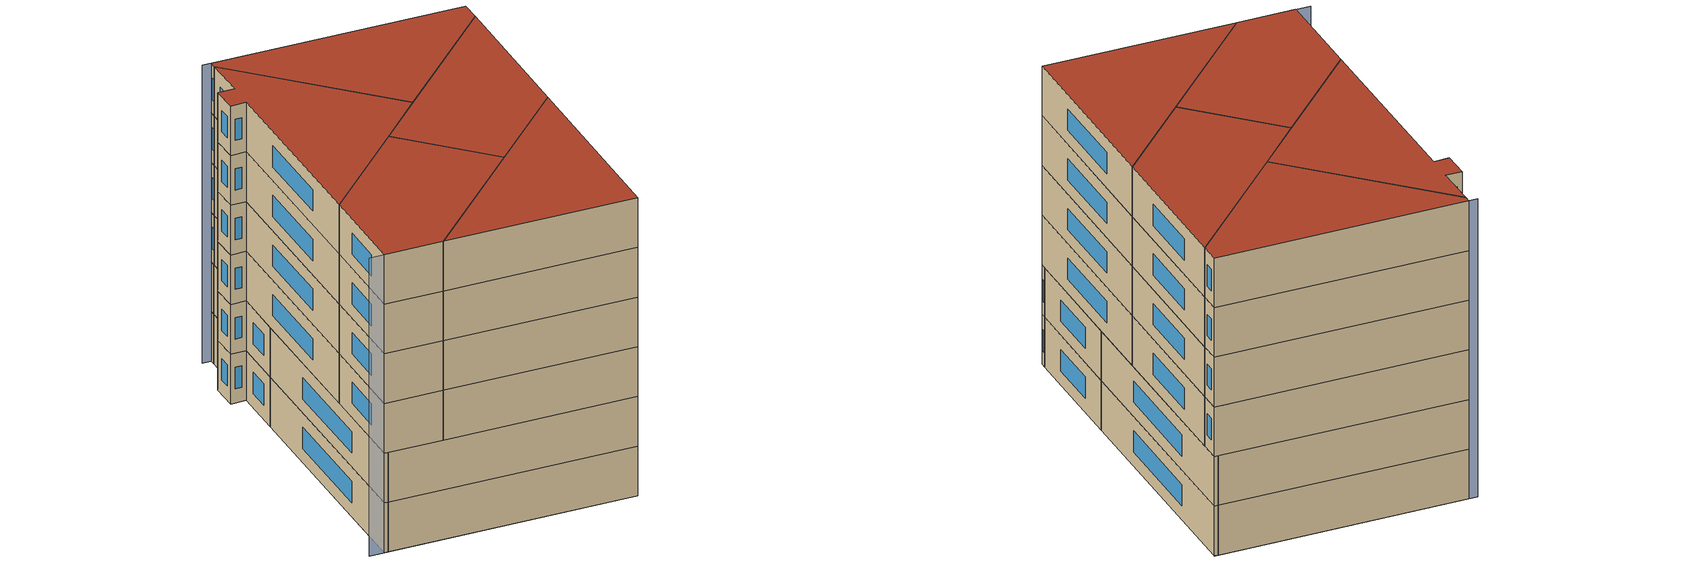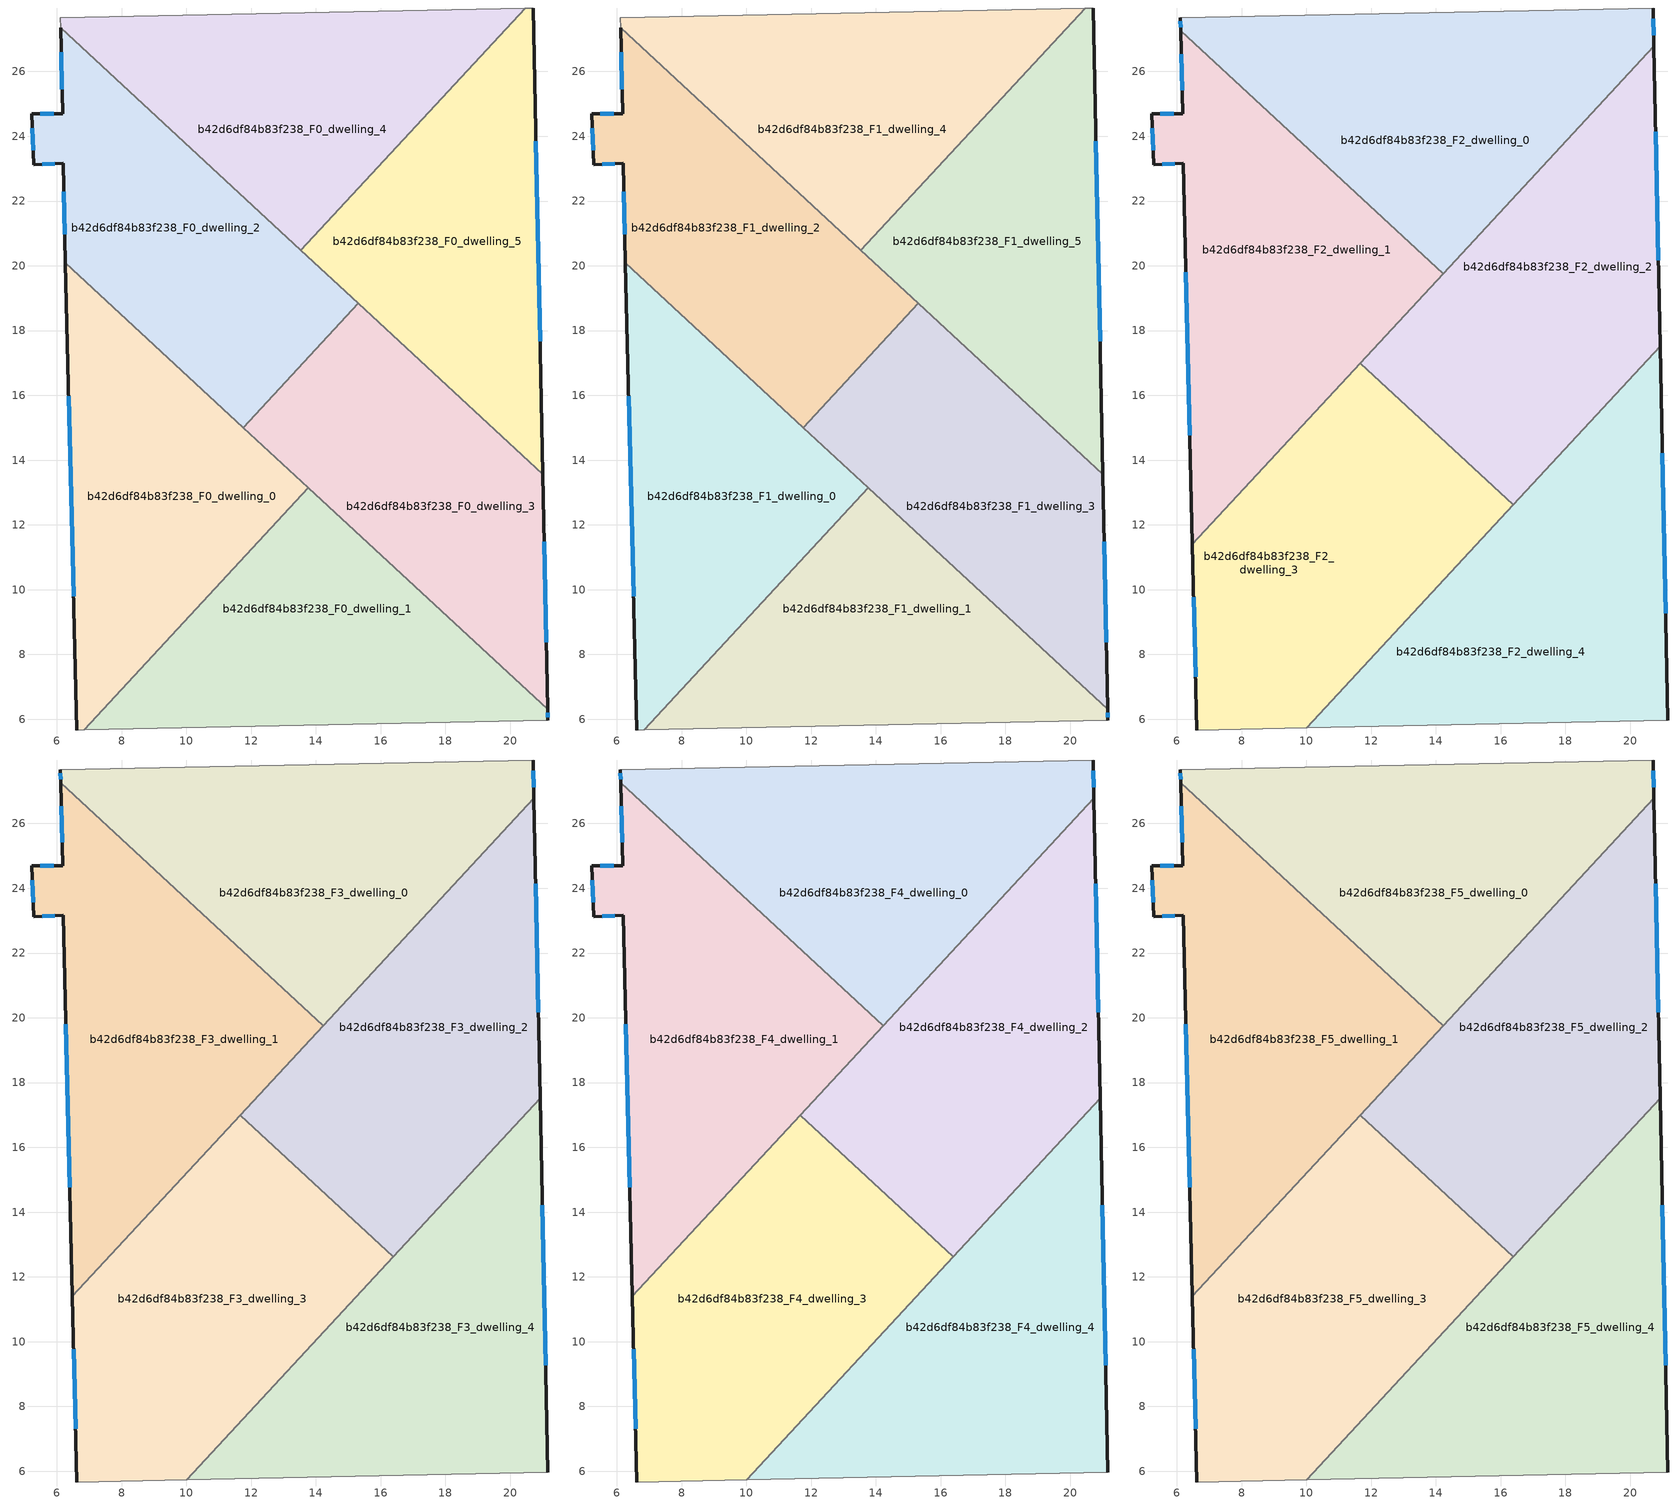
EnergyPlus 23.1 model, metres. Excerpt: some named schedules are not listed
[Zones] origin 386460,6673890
b42d6df84b83f238_F0_dwelling_0
 floor ground (EU_floor_Construction): 13.77,13.15 6.84,5.67 6.62,5.67 6.27,20.1 z0
 wall outside (EU_wall_Construction): 6.27,20.1 6.62,5.67 z0:3
 wall to b42d6df84b83f238_F0_dwelling_1 (EU_wall_Construction): 6.84,5.67 13.77,13.15 z0:3
 wall adiabatic (EU_wall_Construction): 6.62,5.67 6.84,5.67 z0:3
 wall to b42d6df84b83f238_F0_dwelling_2 (EU_wall_Construction): 11.76,15.01 6.27,20.1 z0:3
 wall to b42d6df84b83f238_F0_dwelling_3 (EU_wall_Construction): 13.77,13.15 11.76,15.01 z0:3
 window (EU_Window_Construction): 6.37,15.97 6.52,9.79 z0.86:2.14
b42d6df84b83f238_F0_dwelling_1
 floor ground (EU_floor_Construction): 21.15,6.3 21.16,5.97 6.84,5.67 13.77,13.15 z0
 wall outside (EU_wall_Construction): 21.16,5.97 21.15,6.3 z0:3
 wall adiabatic (EU_wall_Construction): 6.84,5.67 21.16,5.97 z0:3
 wall to b42d6df84b83f238_F0_dwelling_3 (EU_wall_Construction): 21.15,6.3 13.77,13.15 z0:3
 window (EU_Window_Construction): 21.16,6.06 21.16,6.21 z0.86:2.14
b42d6df84b83f238_F0_dwelling_2
 floor ground (EU_floor_Construction): 15.31,18.84 11.76,15.01 6.27,20.1 6.19,23.17 5.29,23.12 5.22,24.69 6.18,24.7 6.12,27.35 z0
 wall outside (EU_wall_Construction): 6.12,27.35 6.18,24.7 5.22,24.69 5.29,23.12 6.19,23.17 6.27,20.1 z0:3
 wall to b42d6df84b83f238_F0_dwelling_3 (EU_wall_Construction): 11.76,15.01 15.31,18.84 z0:3
 wall to b42d6df84b83f238_F0_dwelling_4 (EU_wall_Construction): 13.53,20.48 6.12,27.35 z0:3
 wall to b42d6df84b83f238_F0_dwelling_5 (EU_wall_Construction): 15.31,18.84 13.53,20.48 z0:3
 window (EU_Window_Construction): 5.24,24.24 5.27,23.57 / 5.91,24.69 5.5,24.69 / 6.14,26.59 6.16,25.45 / 6.21,22.29 6.25,20.97 / 5.55,23.14 5.93,23.16 z0.86:2.14
b42d6df84b83f238_F0_dwelling_3
 floor ground (EU_floor_Construction): 21.01,13.56 21.15,6.3 11.76,15.01 15.31,18.84 z0
 wall outside (EU_wall_Construction): 21.15,6.3 21.01,13.56 z0:3
 wall to b42d6df84b83f238_F0_dwelling_5 (EU_wall_Construction): 21.01,13.56 15.31,18.84 z0:3
 window (EU_Window_Construction): 21.11,8.38 21.05,11.49 z0.86:2.14
b42d6df84b83f238_F0_dwelling_4
 floor ground (EU_floor_Construction): 20.46,27.95 13.53,20.48 6.12,27.35 6.11,27.66 z0
 wall to b42d6df84b83f238_F0_dwelling_5 (EU_wall_Construction): 13.53,20.48 20.46,27.95 z0:3
 wall adiabatic (EU_wall_Construction): 20.46,27.95 6.11,27.66 6.12,27.35 z0:3
b42d6df84b83f238_F0_dwelling_5
 floor ground (EU_floor_Construction): 20.71,27.96 21.01,13.56 13.53,20.48 20.46,27.95 z0
 wall outside (EU_wall_Construction): 21.01,13.56 20.71,27.96 z0:3
 wall adiabatic (EU_wall_Construction): 20.71,27.96 20.46,27.95 z0:3
 window (EU_Window_Construction): 20.92,17.67 20.79,23.84 z0.86:2.14
b42d6df84b83f238_F1_dwelling_0
 floor to b42d6df84b83f238_F0_dwelling_0 (EU_floor_Construction): 13.77,13.15 6.84,5.67 6.62,5.67 6.27,20.1 z3
 wall outside (EU_wall_Construction): 6.27,20.1 6.62,5.67 z3:6
 wall to b42d6df84b83f238_F1_dwelling_1 (EU_wall_Construction): 6.84,5.67 13.77,13.15 z3:6
 wall adiabatic (EU_wall_Construction): 6.62,5.67 6.84,5.67 z3:6
 wall to b42d6df84b83f238_F1_dwelling_2 (EU_wall_Construction): 11.76,15.01 6.27,20.1 z3:6
 wall to b42d6df84b83f238_F1_dwelling_3 (EU_wall_Construction): 13.77,13.15 11.76,15.01 z3:6
 window (EU_Window_Construction): 6.37,15.97 6.52,9.79 z3.86:5.14
b42d6df84b83f238_F1_dwelling_1
 floor to b42d6df84b83f238_F0_dwelling_1 (EU_floor_Construction): 21.15,6.3 21.16,5.97 6.84,5.67 13.77,13.15 z3
 wall outside (EU_wall_Construction): 21.16,5.97 21.15,6.3 z3:6
 wall adiabatic (EU_wall_Construction): 6.84,5.67 21.16,5.97 z3:6
 wall to b42d6df84b83f238_F1_dwelling_3 (EU_wall_Construction): 21.15,6.3 13.77,13.15 z3:6
 window (EU_Window_Construction): 21.16,6.06 21.16,6.21 z3.86:5.14
b42d6df84b83f238_F1_dwelling_2
 floor to b42d6df84b83f238_F0_dwelling_2 (EU_floor_Construction): 15.31,18.84 11.76,15.01 6.27,20.1 6.19,23.17 5.29,23.12 5.22,24.69 6.18,24.7 6.12,27.35 z3
 wall outside (EU_wall_Construction): 6.12,27.35 6.18,24.7 5.22,24.69 5.29,23.12 6.19,23.17 6.27,20.1 z3:6
 wall to b42d6df84b83f238_F1_dwelling_3 (EU_wall_Construction): 11.76,15.01 15.31,18.84 z3:6
 wall to b42d6df84b83f238_F1_dwelling_4 (EU_wall_Construction): 13.53,20.48 6.12,27.35 z3:6
 wall to b42d6df84b83f238_F1_dwelling_5 (EU_wall_Construction): 15.31,18.84 13.53,20.48 z3:6
 window (EU_Window_Construction): 5.24,24.24 5.27,23.57 / 5.91,24.69 5.5,24.69 / 6.14,26.59 6.16,25.45 / 6.21,22.29 6.25,20.97 / 5.55,23.14 5.93,23.16 z3.86:5.14
b42d6df84b83f238_F1_dwelling_3
 floor to b42d6df84b83f238_F0_dwelling_3 (EU_floor_Construction): 21.01,13.56 21.15,6.3 11.76,15.01 15.31,18.84 z3
 wall outside (EU_wall_Construction): 21.15,6.3 21.01,13.56 z3:6
 wall to b42d6df84b83f238_F1_dwelling_5 (EU_wall_Construction): 21.01,13.56 15.31,18.84 z3:6
 window (EU_Window_Construction): 21.11,8.38 21.05,11.49 z3.86:5.14
b42d6df84b83f238_F1_dwelling_4
 floor to b42d6df84b83f238_F0_dwelling_4 (EU_floor_Construction): 20.46,27.95 13.53,20.48 6.12,27.35 6.11,27.66 z3
 wall to b42d6df84b83f238_F1_dwelling_5 (EU_wall_Construction): 13.53,20.48 20.46,27.95 z3:6
 wall adiabatic (EU_wall_Construction): 20.46,27.95 6.11,27.66 6.12,27.35 z3:6
 ceiling adiabatic (EU_roof_Construction): 13.53,20.48 20.46,27.95 6.11,27.66 6.12,27.35 z6
b42d6df84b83f238_F1_dwelling_5
 floor to b42d6df84b83f238_F0_dwelling_5 (EU_floor_Construction): 20.71,27.96 21.01,13.56 13.53,20.48 20.46,27.95 z3
 wall outside (EU_wall_Construction): 21.01,13.56 20.71,27.96 z3:6
 wall adiabatic (EU_wall_Construction): 20.71,27.96 20.46,27.95 z3:6
 window (EU_Window_Construction): 20.92,17.67 20.79,23.84 z3.86:5.14
 ceiling adiabatic (EU_roof_Construction): 18.99,15.43 20.92,17.52 20.71,27.96 20.46,27.95 13.53,20.48 z6
b42d6df84b83f238_F2_dwelling_0
 floor to b42d6df84b83f238_F1_dwelling_2 (EU_floor_Construction): 14.27,19.8 14.22,19.75 6.12,27.26 6.12,27.35 z6
 floor adiabatic (EU_floor_Construction): 20.71,27.96 20.73,26.78 14.27,19.8 6.12,27.35 6.12,27.26 6.11,27.66 z6
 wall outside (EU_wall_Construction): 20.73,26.78 20.71,27.96 / 6.11,27.66 6.12,27.26 z6:9
 wall to b42d6df84b83f238_F2_dwelling_1 (EU_wall_Construction): 6.12,27.26 14.22,19.75 z6:9
 wall adiabatic (EU_wall_Construction): 20.71,27.96 6.11,27.66 z6:9
 wall to b42d6df84b83f238_F2_dwelling_2 (EU_wall_Construction): 14.22,19.75 20.73,26.78 z6:9
 window (EU_Window_Construction): 20.73,27.12 20.71,27.62 / 6.11,27.54 6.12,27.37 z6.86:8.14
b42d6df84b83f238_F2_dwelling_1
 floor to b42d6df84b83f238_F1_dwelling_2 (EU_floor_Construction): 14.22,19.75 10.72,15.97 6.27,20.1 6.19,23.17 5.29,23.12 5.22,24.69 6.18,24.7 6.12,27.26 z6
 floor to b42d6df84b83f238_F1_dwelling_0 (EU_floor_Construction): 10.72,15.97 6.48,11.4 6.27,20.1 z6
 wall outside (EU_wall_Construction): 6.12,27.26 6.18,24.7 5.22,24.69 5.29,23.12 6.19,23.17 6.48,11.4 z6:9
 wall to b42d6df84b83f238_F2_dwelling_3 (EU_wall_Construction): 6.48,11.4 11.66,16.99 z6:9
 wall to b42d6df84b83f238_F2_dwelling_2 (EU_wall_Construction): 11.66,16.99 14.22,19.75 z6:9
 window (EU_Window_Construction): 5.55,23.14 5.93,23.16 / 5.24,24.24 5.27,23.57 / 5.91,24.69 5.5,24.69 / 6.14,26.52 6.16,25.43 / 6.28,19.81 6.4,14.76 z6.86:8.14
b42d6df84b83f238_F2_dwelling_2
 floor adiabatic (EU_floor_Construction): 20.73,26.78 20.92,17.52 18.99,15.43 14.27,19.8 z6
 floor to b42d6df84b83f238_F1_dwelling_2 (EU_floor_Construction): 15.31,18.84 12.71,16.03 11.66,16.99 14.27,19.8 z6
 floor to b42d6df84b83f238_F1_dwelling_3 (EU_floor_Construction): 18.99,15.43 16.38,12.62 12.71,16.03 15.31,18.84 z6
 wall outside (EU_wall_Construction): 20.92,17.52 20.73,26.78 z6:9
 wall to b42d6df84b83f238_F2_dwelling_3 (EU_wall_Construction): 11.66,16.99 16.38,12.62 z6:9
 wall to b42d6df84b83f238_F2_dwelling_4 (EU_wall_Construction): 16.38,12.62 20.92,17.52 z6:9
 window (EU_Window_Construction): 20.87,20.16 20.79,24.13 z6.86:8.14
b42d6df84b83f238_F2_dwelling_3
 floor to b42d6df84b83f238_F1_dwelling_0 (EU_floor_Construction): 13.77,13.15 6.84,5.67 6.62,5.67 6.48,11.4 10.72,15.97 z6
 floor to b42d6df84b83f238_F1_dwelling_1 (EU_floor_Construction): 15.44,11.6 10.01,5.74 6.84,5.67 13.77,13.15 z6
 floor to b42d6df84b83f238_F1_dwelling_2 (EU_floor_Construction): 12.71,16.03 11.76,15.01 10.72,15.97 11.66,16.99 z6
 floor to b42d6df84b83f238_F1_dwelling_3 (EU_floor_Construction): 16.38,12.62 15.44,11.6 11.76,15.01 12.71,16.03 z6
 wall outside (EU_wall_Construction): 6.48,11.4 6.62,5.67 z6:9
 wall adiabatic (EU_wall_Construction): 6.62,5.67 10.01,5.74 z6:9
 wall to b42d6df84b83f238_F2_dwelling_4 (EU_wall_Construction): 10.01,5.74 16.38,12.62 z6:9
 window (EU_Window_Construction): 6.52,9.76 6.58,7.31 z6.86:8.14
b42d6df84b83f238_F2_dwelling_4
 floor to b42d6df84b83f238_F1_dwelling_1 (EU_floor_Construction): 21.15,6.3 21.16,5.97 10.01,5.74 15.44,11.6 z6
 floor to b42d6df84b83f238_F1_dwelling_3 (EU_floor_Construction): 21,13.56 21.15,6.3 15.44,11.6 18.99,15.43 z6
 floor to b42d6df84b83f238_F1_dwelling_5 (EU_floor_Construction): 20.92,17.52 21,13.56 18.99,15.43 z6
 wall outside (EU_wall_Construction): 21.16,5.97 20.92,17.52 z6:9
 wall adiabatic (EU_wall_Construction): 10.01,5.74 21.16,5.97 z6:9
 window (EU_Window_Construction): 21.09,9.27 20.99,14.22 z6.86:8.14
b42d6df84b83f238_F3_dwelling_0
 floor to b42d6df84b83f238_F2_dwelling_0 (EU_floor_Construction): 20.71,27.96 20.73,26.78 14.22,19.75 6.12,27.26 6.11,27.66 z9
 wall outside (EU_wall_Construction): 20.73,26.78 20.71,27.96 / 6.11,27.66 6.12,27.26 z9:12
 wall to b42d6df84b83f238_F3_dwelling_1 (EU_wall_Construction): 6.12,27.26 14.22,19.75 z9:12
 wall adiabatic (EU_wall_Construction): 20.71,27.96 6.11,27.66 z9:12
 wall to b42d6df84b83f238_F3_dwelling_2 (EU_wall_Construction): 14.22,19.75 20.73,26.78 z9:12
 window (EU_Window_Construction): 20.73,27.12 20.71,27.62 / 6.11,27.54 6.12,27.37 z9.86:11.14
b42d6df84b83f238_F3_dwelling_1
 floor to b42d6df84b83f238_F2_dwelling_1 (EU_floor_Construction): 14.22,19.75 6.48,11.4 6.19,23.17 5.29,23.12 5.22,24.69 6.18,24.7 6.12,27.26 z9
 wall outside (EU_wall_Construction): 6.12,27.26 6.18,24.7 5.22,24.69 5.29,23.12 6.19,23.17 6.48,11.4 z9:12
 wall to b42d6df84b83f238_F3_dwelling_3 (EU_wall_Construction): 6.48,11.4 11.66,16.99 z9:12
 wall to b42d6df84b83f238_F3_dwelling_2 (EU_wall_Construction): 11.66,16.99 14.22,19.75 z9:12
 window (EU_Window_Construction): 5.55,23.14 5.93,23.16 / 5.24,24.24 5.27,23.57 / 5.91,24.69 5.5,24.69 / 6.14,26.52 6.16,25.43 / 6.28,19.81 6.4,14.76 z9.86:11.14
b42d6df84b83f238_F3_dwelling_2
 floor to b42d6df84b83f238_F2_dwelling_2 (EU_floor_Construction): 20.73,26.78 20.92,17.52 16.38,12.62 11.66,16.99 z9
 wall outside (EU_wall_Construction): 20.92,17.52 20.73,26.78 z9:12
 wall to b42d6df84b83f238_F3_dwelling_3 (EU_wall_Construction): 11.66,16.99 16.38,12.62 z9:12
 wall to b42d6df84b83f238_F3_dwelling_4 (EU_wall_Construction): 16.38,12.62 20.92,17.52 z9:12
 window (EU_Window_Construction): 20.87,20.16 20.79,24.13 z9.86:11.14
b42d6df84b83f238_F3_dwelling_3
 floor to b42d6df84b83f238_F2_dwelling_3 (EU_floor_Construction): 16.38,12.62 10.01,5.74 6.62,5.67 6.48,11.4 11.66,16.99 z9
 wall outside (EU_wall_Construction): 6.48,11.4 6.62,5.67 z9:12
 wall adiabatic (EU_wall_Construction): 6.62,5.67 10.01,5.74 z9:12
 wall to b42d6df84b83f238_F3_dwelling_4 (EU_wall_Construction): 10.01,5.74 16.38,12.62 z9:12
 window (EU_Window_Construction): 6.52,9.76 6.58,7.31 z9.86:11.14
b42d6df84b83f238_F3_dwelling_4
 floor to b42d6df84b83f238_F2_dwelling_4 (EU_floor_Construction): 20.92,17.52 21.16,5.97 10.01,5.74 z9
 wall outside (EU_wall_Construction): 21.16,5.97 20.92,17.52 z9:12
 wall adiabatic (EU_wall_Construction): 10.01,5.74 21.16,5.97 z9:12
 window (EU_Window_Construction): 21.09,9.27 20.99,14.22 z9.86:11.14
b42d6df84b83f238_F4_dwelling_0
 floor to b42d6df84b83f238_F3_dwelling_0 (EU_floor_Construction): 20.71,27.96 20.73,26.78 14.22,19.75 6.12,27.26 6.11,27.66 z12
 wall outside (EU_wall_Construction): 20.73,26.78 20.71,27.96 / 6.11,27.66 6.12,27.26 z12:15
 wall to b42d6df84b83f238_F4_dwelling_1 (EU_wall_Construction): 6.12,27.26 14.22,19.75 z12:15
 wall adiabatic (EU_wall_Construction): 20.71,27.96 6.11,27.66 z12:15
 wall to b42d6df84b83f238_F4_dwelling_2 (EU_wall_Construction): 14.22,19.75 20.73,26.78 z12:15
 window (EU_Window_Construction): 20.73,27.12 20.71,27.62 / 6.11,27.54 6.12,27.37 z12.86:14.14
b42d6df84b83f238_F4_dwelling_1
 floor to b42d6df84b83f238_F3_dwelling_1 (EU_floor_Construction): 14.22,19.75 6.48,11.4 6.19,23.17 5.29,23.12 5.22,24.69 6.18,24.7 6.12,27.26 z12
 wall outside (EU_wall_Construction): 6.12,27.26 6.18,24.7 5.22,24.69 5.29,23.12 6.19,23.17 6.48,11.4 z12:15
 wall to b42d6df84b83f238_F4_dwelling_3 (EU_wall_Construction): 6.48,11.4 11.66,16.99 z12:15
 wall to b42d6df84b83f238_F4_dwelling_2 (EU_wall_Construction): 11.66,16.99 14.22,19.75 z12:15
 window (EU_Window_Construction): 5.55,23.14 5.93,23.16 / 5.24,24.24 5.27,23.57 / 5.91,24.69 5.5,24.69 / 6.14,26.52 6.16,25.43 / 6.28,19.81 6.4,14.76 z12.86:14.14
b42d6df84b83f238_F4_dwelling_2
 floor to b42d6df84b83f238_F3_dwelling_2 (EU_floor_Construction): 20.73,26.78 20.92,17.52 16.38,12.62 11.66,16.99 z12
 wall outside (EU_wall_Construction): 20.92,17.52 20.73,26.78 z12:15
 wall to b42d6df84b83f238_F4_dwelling_3 (EU_wall_Construction): 11.66,16.99 16.38,12.62 z12:15
 wall to b42d6df84b83f238_F4_dwelling_4 (EU_wall_Construction): 16.38,12.62 20.92,17.52 z12:15
 window (EU_Window_Construction): 20.87,20.16 20.79,24.13 z12.86:14.14
b42d6df84b83f238_F4_dwelling_3
 floor to b42d6df84b83f238_F3_dwelling_3 (EU_floor_Construction): 16.38,12.62 10.01,5.74 6.62,5.67 6.48,11.4 11.66,16.99 z12
 wall outside (EU_wall_Construction): 6.48,11.4 6.62,5.67 z12:15
 wall adiabatic (EU_wall_Construction): 6.62,5.67 10.01,5.74 z12:15
 wall to b42d6df84b83f238_F4_dwelling_4 (EU_wall_Construction): 10.01,5.74 16.38,12.62 z12:15
 window (EU_Window_Construction): 6.52,9.76 6.58,7.31 z12.86:14.14
b42d6df84b83f238_F4_dwelling_4
 floor to b42d6df84b83f238_F3_dwelling_4 (EU_floor_Construction): 20.92,17.52 21.16,5.97 10.01,5.74 z12
 wall outside (EU_wall_Construction): 21.16,5.97 20.92,17.52 z12:15
 wall adiabatic (EU_wall_Construction): 10.01,5.74 21.16,5.97 z12:15
 window (EU_Window_Construction): 21.09,9.27 20.99,14.22 z12.86:14.14
b42d6df84b83f238_F5_dwelling_0
 floor to b42d6df84b83f238_F4_dwelling_0 (EU_floor_Construction): 20.71,27.96 20.73,26.78 14.22,19.75 6.12,27.26 6.11,27.66 z15
 wall outside (EU_wall_Construction): 20.73,26.78 20.71,27.96 / 6.11,27.66 6.12,27.26 z15:18
 wall to b42d6df84b83f238_F5_dwelling_1 (EU_wall_Construction): 6.12,27.26 14.22,19.75 z15:18
 wall adiabatic (EU_wall_Construction): 20.71,27.96 6.11,27.66 z15:18
 wall to b42d6df84b83f238_F5_dwelling_2 (EU_wall_Construction): 14.22,19.75 20.73,26.78 z15:18
 window (EU_Window_Construction): 20.73,27.12 20.71,27.62 / 6.11,27.54 6.12,27.37 z15.86:17.14
 roof outside (EU_roof_Construction): 14.22,19.75 20.73,26.78 20.71,27.96 6.11,27.66 6.12,27.26 z18
b42d6df84b83f238_F5_dwelling_1
 floor to b42d6df84b83f238_F4_dwelling_1 (EU_floor_Construction): 14.22,19.75 6.48,11.4 6.19,23.17 5.29,23.12 5.22,24.69 6.18,24.7 6.12,27.26 z15
 wall outside (EU_wall_Construction): 6.12,27.26 6.18,24.7 5.22,24.69 5.29,23.12 6.19,23.17 6.48,11.4 z15:18
 wall to b42d6df84b83f238_F5_dwelling_3 (EU_wall_Construction): 6.48,11.4 11.66,16.99 z15:18
 wall to b42d6df84b83f238_F5_dwelling_2 (EU_wall_Construction): 11.66,16.99 14.22,19.75 z15:18
 window (EU_Window_Construction): 5.55,23.14 5.93,23.16 / 5.24,24.24 5.27,23.57 / 5.91,24.69 5.5,24.69 / 6.14,26.52 6.16,25.43 / 6.28,19.81 6.4,14.76 z15.86:17.14
 roof outside (EU_roof_Construction): 6.48,11.4 14.22,19.75 6.12,27.26 6.18,24.7 5.22,24.69 5.29,23.12 6.19,23.17 z18
b42d6df84b83f238_F5_dwelling_2
 floor to b42d6df84b83f238_F4_dwelling_2 (EU_floor_Construction): 20.73,26.78 20.92,17.52 16.38,12.62 11.66,16.99 z15
 wall outside (EU_wall_Construction): 20.92,17.52 20.73,26.78 z15:18
 wall to b42d6df84b83f238_F5_dwelling_3 (EU_wall_Construction): 11.66,16.99 16.38,12.62 z15:18
 wall to b42d6df84b83f238_F5_dwelling_4 (EU_wall_Construction): 16.38,12.62 20.92,17.52 z15:18
 window (EU_Window_Construction): 20.87,20.16 20.79,24.13 z15.86:17.14
 roof outside (EU_roof_Construction): 16.38,12.62 20.92,17.52 20.73,26.78 11.66,16.99 z18
b42d6df84b83f238_F5_dwelling_3
 floor to b42d6df84b83f238_F4_dwelling_3 (EU_floor_Construction): 16.38,12.62 10.01,5.74 6.62,5.67 6.48,11.4 11.66,16.99 z15
 wall outside (EU_wall_Construction): 6.48,11.4 6.62,5.67 z15:18
 wall adiabatic (EU_wall_Construction): 6.62,5.67 10.01,5.74 z15:18
 wall to b42d6df84b83f238_F5_dwelling_4 (EU_wall_Construction): 10.01,5.74 16.38,12.62 z15:18
 window (EU_Window_Construction): 6.52,9.76 6.58,7.31 z15.86:17.14
 roof outside (EU_roof_Construction): 10.01,5.74 16.38,12.62 11.66,16.99 6.48,11.4 6.62,5.67 z18
b42d6df84b83f238_F5_dwelling_4
 floor to b42d6df84b83f238_F4_dwelling_4 (EU_floor_Construction): 20.92,17.52 21.16,5.97 10.01,5.74 z15
 wall outside (EU_wall_Construction): 21.16,5.97 20.92,17.52 z15:18
 wall adiabatic (EU_wall_Construction): 10.01,5.74 21.16,5.97 z15:18
 window (EU_Window_Construction): 21.09,9.27 20.99,14.22 z15.86:17.14
 roof outside (EU_roof_Construction): 21.16,5.97 20.92,17.52 10.01,5.74 z18
shading: 5.76,5.65 21.16,5.97 / 20.71,27.96 5.57,27.62 z0:18
[Building]
EU S2 Campaign: North Axis=0; Terrain=City; Solar Distribution=FullExterior
[Site:Location]
Helsinki-Vantaa.AP: Latitude=60.317; Longitude=24.963; Time Zone=2; Elevation=54.6
[SizingPeriod:WeatherFileDays]
AnnualSizingPeriod: Begin Month=1; Begin Day of Month=1; End Month=12; End Day of Month=31; Day of Week for Start Day=Monday; Use Weather File Daylight Saving Period=No; Use Weather File Rain and Snow Indicators=No
[MATERIAL]
EU_InternalMass_Material: Roughness=MediumRough; Thickness=0.1; Conductivity=1; Density=1800; Specific Heat=900; Thermal Absorptance=0.9; Solar Absorptance=0.7; Visible Absorptance=0.7
[MATERIAL:NOMASS] Roughness=MediumRough; Thermal Absorptance=0.9; Solar Absorptance=0.7; Visible Absorptance=0.7
Name | Thermal Resistance
EU_wall_NoMass | 1.10183
EU_roof_NoMass; EU_floor_NoMass | 1.70606
[WINDOWMATERIAL:SIMPLEGLAZINGSYSTEM]
EU_Window_SimpleGlazing: UFactor=3.11035; Solar Heat Gain Coefficient=0.8; Visible Transmittance=0.8
[CONSTRUCTION]
EU_wall_Construction: EU_wall_NoMass
EU_roof_Construction: EU_roof_NoMass
EU_floor_Construction: EU_floor_NoMass
EU_Window_Construction: EU_Window_SimpleGlazing
EU_InternalMass_Construction: EU_InternalMass_Material
[ZONE] Type=1; Multiplier=1; Ceiling Height=autocalculate; Floor Area=autocalculate; Part of Total Floor Area=Yes
Name | Volume
b42d6df84b83f238_F0_dwelling_0; b42d6df84b83f238_F1_dwelling_0 | 161.083
b42d6df84b83f238_F2_dwelling_0; b42d6df84b83f238_F3_dwelling_0; b42d6df84b83f238_F4_dwelling_0; b42d6df84b83f238_F5_dwelling_0 | 193.288
b42d6df84b83f238_F0_dwelling_1; b42d6df84b83f238_F1_dwelling_1 | 161.073
b42d6df84b83f238_F2_dwelling_1; b42d6df84b83f238_F3_dwelling_1; b42d6df84b83f238_F4_dwelling_1; b42d6df84b83f238_F5_dwelling_1 | 193.292
b42d6df84b83f238_F0_dwelling_2; b42d6df84b83f238_F1_dwelling_2 | 161.063
b42d6df84b83f238_F2_dwelling_2; b42d6df84b83f238_F3_dwelling_2; b42d6df84b83f238_F4_dwelling_2; b42d6df84b83f238_F5_dwelling_2 | 193.28
b42d6df84b83f238_F0_dwelling_3; b42d6df84b83f238_F1_dwelling_3 | 161.062
b42d6df84b83f238_F2_dwelling_3; b42d6df84b83f238_F3_dwelling_3; b42d6df84b83f238_F4_dwelling_3; b42d6df84b83f238_F5_dwelling_3 | 193.268
b42d6df84b83f238_F0_dwelling_4; b42d6df84b83f238_F1_dwelling_4 | 161.069
b42d6df84b83f238_F2_dwelling_4; b42d6df84b83f238_F3_dwelling_4; b42d6df84b83f238_F4_dwelling_4; b42d6df84b83f238_F5_dwelling_4 | 193.274
b42d6df84b83f238_F0_dwelling_5; b42d6df84b83f238_F1_dwelling_5 | 161.084
[INTERNALMASS] Construction=EU_InternalMass_Construction
Name | Zone or ZoneList | Surface Area
b42d6df84b83f238_F0_dwelling_0_EU_InternalMass | b42d6df84b83f238_F0_dwelling_0 | 53.6945
b42d6df84b83f238_F0_dwelling_1_EU_InternalMass | b42d6df84b83f238_F0_dwelling_1 | 53.6908
b42d6df84b83f238_F0_dwelling_2_EU_InternalMass | b42d6df84b83f238_F0_dwelling_2 | 53.6873
b42d6df84b83f238_F0_dwelling_3_EU_InternalMass | b42d6df84b83f238_F0_dwelling_3 | 53.6875
b42d6df84b83f238_F0_dwelling_4_EU_InternalMass | b42d6df84b83f238_F0_dwelling_4 | 53.6898
b42d6df84b83f238_F0_dwelling_5_EU_InternalMass | b42d6df84b83f238_F0_dwelling_5 | 53.6946
b42d6df84b83f238_F1_dwelling_0_EU_InternalMass | b42d6df84b83f238_F1_dwelling_0 | 53.6945
b42d6df84b83f238_F1_dwelling_1_EU_InternalMass | b42d6df84b83f238_F1_dwelling_1 | 53.6908
b42d6df84b83f238_F1_dwelling_2_EU_InternalMass | b42d6df84b83f238_F1_dwelling_2 | 53.6873
b42d6df84b83f238_F1_dwelling_3_EU_InternalMass | b42d6df84b83f238_F1_dwelling_3 | 53.6875
b42d6df84b83f238_F1_dwelling_4_EU_InternalMass | b42d6df84b83f238_F1_dwelling_4 | 53.6898
b42d6df84b83f238_F1_dwelling_5_EU_InternalMass | b42d6df84b83f238_F1_dwelling_5 | 53.6946
b42d6df84b83f238_F2_dwelling_0_EU_InternalMass | b42d6df84b83f238_F2_dwelling_0 | 64.428
b42d6df84b83f238_F2_dwelling_1_EU_InternalMass | b42d6df84b83f238_F2_dwelling_1 | 64.43
b42d6df84b83f238_F2_dwelling_2_EU_InternalMass | b42d6df84b83f238_F2_dwelling_2 | 64.4254
b42d6df84b83f238_F2_dwelling_3_EU_InternalMass | b42d6df84b83f238_F2_dwelling_3 | 64.4215
b42d6df84b83f238_F2_dwelling_4_EU_InternalMass | b42d6df84b83f238_F2_dwelling_4 | 64.4247
b42d6df84b83f238_F3_dwelling_0_EU_InternalMass | b42d6df84b83f238_F3_dwelling_0 | 64.428
b42d6df84b83f238_F3_dwelling_1_EU_InternalMass | b42d6df84b83f238_F3_dwelling_1 | 64.43
b42d6df84b83f238_F3_dwelling_2_EU_InternalMass | b42d6df84b83f238_F3_dwelling_2 | 64.4254
b42d6df84b83f238_F3_dwelling_3_EU_InternalMass | b42d6df84b83f238_F3_dwelling_3 | 64.4215
b42d6df84b83f238_F3_dwelling_4_EU_InternalMass | b42d6df84b83f238_F3_dwelling_4 | 64.4247
b42d6df84b83f238_F4_dwelling_0_EU_InternalMass | b42d6df84b83f238_F4_dwelling_0 | 64.428
b42d6df84b83f238_F4_dwelling_1_EU_InternalMass | b42d6df84b83f238_F4_dwelling_1 | 64.43
b42d6df84b83f238_F4_dwelling_2_EU_InternalMass | b42d6df84b83f238_F4_dwelling_2 | 64.4254
b42d6df84b83f238_F4_dwelling_3_EU_InternalMass | b42d6df84b83f238_F4_dwelling_3 | 64.4215
b42d6df84b83f238_F4_dwelling_4_EU_InternalMass | b42d6df84b83f238_F4_dwelling_4 | 64.4247
b42d6df84b83f238_F5_dwelling_0_EU_InternalMass | b42d6df84b83f238_F5_dwelling_0 | 64.428
b42d6df84b83f238_F5_dwelling_1_EU_InternalMass | b42d6df84b83f238_F5_dwelling_1 | 64.43
b42d6df84b83f238_F5_dwelling_2_EU_InternalMass | b42d6df84b83f238_F5_dwelling_2 | 64.4254
b42d6df84b83f238_F5_dwelling_3_EU_InternalMass | b42d6df84b83f238_F5_dwelling_3 | 64.4215
b42d6df84b83f238_F5_dwelling_4_EU_InternalMass | b42d6df84b83f238_F5_dwelling_4 | 64.4247
[OTHEREQUIPMENT] Fuel Type=Electricity; Design Level Calculation Method=Watts/Area; Power per Zone Floor Area=1; Fraction Latent=0; Fraction Radiant=0; Fraction Lost=0; Carbon Dioxide Generation Rate=0; EndUse Subcategory=EU_Step8_InternalGains
Name | Zone or ZoneList or Space or SpaceList | Schedule
EU_Step8_InternalGain_b42d6df84b83f238_F0_dwelling_0_f000 | b42d6df84b83f238_F0_dwelling_0 | EU_Step8_GainSchedule_b42d6df84b83f238_F0_dwelling_0_f000
EU_Step8_InternalGain_b42d6df84b83f238_F0_dwelling_1_f000 | b42d6df84b83f238_F0_dwelling_1 | EU_Step8_GainSchedule_b42d6df84b83f238_F0_dwelling_1_f000
EU_Step8_InternalGain_b42d6df84b83f238_F0_dwelling_2_f000 | b42d6df84b83f238_F0_dwelling_2 | EU_Step8_GainSchedule_b42d6df84b83f238_F0_dwelling_2_f000
EU_Step8_InternalGain_b42d6df84b83f238_F0_dwelling_3_f000 | b42d6df84b83f238_F0_dwelling_3 | EU_Step8_GainSchedule_b42d6df84b83f238_F0_dwelling_3_f000
EU_Step8_InternalGain_b42d6df84b83f238_F0_dwelling_4_f000 | b42d6df84b83f238_F0_dwelling_4 | EU_Step8_GainSchedule_b42d6df84b83f238_F0_dwelling_4_f000
EU_Step8_InternalGain_b42d6df84b83f238_F0_dwelling_5_f000 | b42d6df84b83f238_F0_dwelling_5 | EU_Step8_GainSchedule_b42d6df84b83f238_F0_dwelling_5_f000
EU_Step8_InternalGain_b42d6df84b83f238_F1_dwelling_0_f000 | b42d6df84b83f238_F1_dwelling_0 | EU_Step8_GainSchedule_b42d6df84b83f238_F1_dwelling_0_f000
EU_Step8_InternalGain_b42d6df84b83f238_F1_dwelling_1_f000 | b42d6df84b83f238_F1_dwelling_1 | EU_Step8_GainSchedule_b42d6df84b83f238_F1_dwelling_1_f000
EU_Step8_InternalGain_b42d6df84b83f238_F1_dwelling_2_f000 | b42d6df84b83f238_F1_dwelling_2 | EU_Step8_GainSchedule_b42d6df84b83f238_F1_dwelling_2_f000
EU_Step8_InternalGain_b42d6df84b83f238_F1_dwelling_3_f000 | b42d6df84b83f238_F1_dwelling_3 | EU_Step8_GainSchedule_b42d6df84b83f238_F1_dwelling_3_f000
EU_Step8_InternalGain_b42d6df84b83f238_F1_dwelling_4_f000 | b42d6df84b83f238_F1_dwelling_4 | EU_Step8_GainSchedule_b42d6df84b83f238_F1_dwelling_4_f000
EU_Step8_InternalGain_b42d6df84b83f238_F1_dwelling_5_f000 | b42d6df84b83f238_F1_dwelling_5 | EU_Step8_GainSchedule_b42d6df84b83f238_F1_dwelling_5_f000
EU_Step8_InternalGain_b42d6df84b83f238_F2_dwelling_0_f000 | b42d6df84b83f238_F2_dwelling_0 | EU_Step8_GainSchedule_b42d6df84b83f238_F2_dwelling_0_f000
EU_Step8_InternalGain_b42d6df84b83f238_F2_dwelling_1_f000 | b42d6df84b83f238_F2_dwelling_1 | EU_Step8_GainSchedule_b42d6df84b83f238_F2_dwelling_1_f000
EU_Step8_InternalGain_b42d6df84b83f238_F2_dwelling_2_f000 | b42d6df84b83f238_F2_dwelling_2 | EU_Step8_GainSchedule_b42d6df84b83f238_F2_dwelling_2_f000
EU_Step8_InternalGain_b42d6df84b83f238_F2_dwelling_3_f000 | b42d6df84b83f238_F2_dwelling_3 | EU_Step8_GainSchedule_b42d6df84b83f238_F2_dwelling_3_f000
EU_Step8_InternalGain_b42d6df84b83f238_F2_dwelling_4_f000 | b42d6df84b83f238_F2_dwelling_4 | EU_Step8_GainSchedule_b42d6df84b83f238_F2_dwelling_4_f000
EU_Step8_InternalGain_b42d6df84b83f238_F3_dwelling_0_f000 | b42d6df84b83f238_F3_dwelling_0 | EU_Step8_GainSchedule_b42d6df84b83f238_F3_dwelling_0_f000
EU_Step8_InternalGain_b42d6df84b83f238_F3_dwelling_1_f000 | b42d6df84b83f238_F3_dwelling_1 | EU_Step8_GainSchedule_b42d6df84b83f238_F3_dwelling_1_f000
EU_Step8_InternalGain_b42d6df84b83f238_F3_dwelling_2_f000 | b42d6df84b83f238_F3_dwelling_2 | EU_Step8_GainSchedule_b42d6df84b83f238_F3_dwelling_2_f000
EU_Step8_InternalGain_b42d6df84b83f238_F3_dwelling_3_f000 | b42d6df84b83f238_F3_dwelling_3 | EU_Step8_GainSchedule_b42d6df84b83f238_F3_dwelling_3_f000
EU_Step8_InternalGain_b42d6df84b83f238_F3_dwelling_4_f000 | b42d6df84b83f238_F3_dwelling_4 | EU_Step8_GainSchedule_b42d6df84b83f238_F3_dwelling_4_f000
EU_Step8_InternalGain_b42d6df84b83f238_F4_dwelling_0_f000 | b42d6df84b83f238_F4_dwelling_0 | EU_Step8_GainSchedule_b42d6df84b83f238_F4_dwelling_0_f000
EU_Step8_InternalGain_b42d6df84b83f238_F4_dwelling_1_f000 | b42d6df84b83f238_F4_dwelling_1 | EU_Step8_GainSchedule_b42d6df84b83f238_F4_dwelling_1_f000
EU_Step8_InternalGain_b42d6df84b83f238_F4_dwelling_2_f000 | b42d6df84b83f238_F4_dwelling_2 | EU_Step8_GainSchedule_b42d6df84b83f238_F4_dwelling_2_f000
EU_Step8_InternalGain_b42d6df84b83f238_F4_dwelling_3_f000 | b42d6df84b83f238_F4_dwelling_3 | EU_Step8_GainSchedule_b42d6df84b83f238_F4_dwelling_3_f000
EU_Step8_InternalGain_b42d6df84b83f238_F4_dwelling_4_f000 | b42d6df84b83f238_F4_dwelling_4 | EU_Step8_GainSchedule_b42d6df84b83f238_F4_dwelling_4_f000
EU_Step8_InternalGain_b42d6df84b83f238_F5_dwelling_0_f000 | b42d6df84b83f238_F5_dwelling_0 | EU_Step8_GainSchedule_b42d6df84b83f238_F5_dwelling_0_f000
EU_Step8_InternalGain_b42d6df84b83f238_F5_dwelling_1_f000 | b42d6df84b83f238_F5_dwelling_1 | EU_Step8_GainSchedule_b42d6df84b83f238_F5_dwelling_1_f000
EU_Step8_InternalGain_b42d6df84b83f238_F5_dwelling_2_f000 | b42d6df84b83f238_F5_dwelling_2 | EU_Step8_GainSchedule_b42d6df84b83f238_F5_dwelling_2_f000
EU_Step8_InternalGain_b42d6df84b83f238_F5_dwelling_3_f000 | b42d6df84b83f238_F5_dwelling_3 | EU_Step8_GainSchedule_b42d6df84b83f238_F5_dwelling_3_f000
EU_Step8_InternalGain_b42d6df84b83f238_F5_dwelling_4_f000 | b42d6df84b83f238_F5_dwelling_4 | EU_Step8_GainSchedule_b42d6df84b83f238_F5_dwelling_4_f000
[ZONEVENTILATION:DESIGNFLOWRATE] Schedule=EU_AlwaysOn; Design Flow Rate Calculation Method=AirChanges/Hour; Air Changes per Hour=0.756316; Ventilation Type=Natural; Fan Pressure Rise=0; Fan Total Efficiency=1; Constant Term Coefficient=1; Temperature Term Coefficient=0; Velocity Term Coefficient=0; Velocity Squared Term Coefficient=0; Minimum Indoor Temperature=-100; Maximum Indoor Temperature=100; Delta Temperature=-100; Minimum Outdoor Temperature=-100; Maximum Outdoor Temperature=100; Maximum Wind Speed=40
Name | Zone or ZoneList or Space or SpaceList
EU_ConstantAir_b42d6df84b83f238_F0_dwelling_0 | b42d6df84b83f238_F0_dwelling_0
EU_ConstantAir_b42d6df84b83f238_F0_dwelling_1 | b42d6df84b83f238_F0_dwelling_1
EU_ConstantAir_b42d6df84b83f238_F0_dwelling_2 | b42d6df84b83f238_F0_dwelling_2
EU_ConstantAir_b42d6df84b83f238_F0_dwelling_3 | b42d6df84b83f238_F0_dwelling_3
EU_ConstantAir_b42d6df84b83f238_F0_dwelling_4 | b42d6df84b83f238_F0_dwelling_4
EU_ConstantAir_b42d6df84b83f238_F0_dwelling_5 | b42d6df84b83f238_F0_dwelling_5
EU_ConstantAir_b42d6df84b83f238_F1_dwelling_0 | b42d6df84b83f238_F1_dwelling_0
EU_ConstantAir_b42d6df84b83f238_F1_dwelling_1 | b42d6df84b83f238_F1_dwelling_1
EU_ConstantAir_b42d6df84b83f238_F1_dwelling_2 | b42d6df84b83f238_F1_dwelling_2
EU_ConstantAir_b42d6df84b83f238_F1_dwelling_3 | b42d6df84b83f238_F1_dwelling_3
EU_ConstantAir_b42d6df84b83f238_F1_dwelling_4 | b42d6df84b83f238_F1_dwelling_4
EU_ConstantAir_b42d6df84b83f238_F1_dwelling_5 | b42d6df84b83f238_F1_dwelling_5
EU_ConstantAir_b42d6df84b83f238_F2_dwelling_0 | b42d6df84b83f238_F2_dwelling_0
EU_ConstantAir_b42d6df84b83f238_F2_dwelling_1 | b42d6df84b83f238_F2_dwelling_1
EU_ConstantAir_b42d6df84b83f238_F2_dwelling_2 | b42d6df84b83f238_F2_dwelling_2
EU_ConstantAir_b42d6df84b83f238_F2_dwelling_3 | b42d6df84b83f238_F2_dwelling_3
EU_ConstantAir_b42d6df84b83f238_F2_dwelling_4 | b42d6df84b83f238_F2_dwelling_4
EU_ConstantAir_b42d6df84b83f238_F3_dwelling_0 | b42d6df84b83f238_F3_dwelling_0
EU_ConstantAir_b42d6df84b83f238_F3_dwelling_1 | b42d6df84b83f238_F3_dwelling_1
EU_ConstantAir_b42d6df84b83f238_F3_dwelling_2 | b42d6df84b83f238_F3_dwelling_2
EU_ConstantAir_b42d6df84b83f238_F3_dwelling_3 | b42d6df84b83f238_F3_dwelling_3
EU_ConstantAir_b42d6df84b83f238_F3_dwelling_4 | b42d6df84b83f238_F3_dwelling_4
EU_ConstantAir_b42d6df84b83f238_F4_dwelling_0 | b42d6df84b83f238_F4_dwelling_0
EU_ConstantAir_b42d6df84b83f238_F4_dwelling_1 | b42d6df84b83f238_F4_dwelling_1
EU_ConstantAir_b42d6df84b83f238_F4_dwelling_2 | b42d6df84b83f238_F4_dwelling_2
EU_ConstantAir_b42d6df84b83f238_F4_dwelling_3 | b42d6df84b83f238_F4_dwelling_3
EU_ConstantAir_b42d6df84b83f238_F4_dwelling_4 | b42d6df84b83f238_F4_dwelling_4
EU_ConstantAir_b42d6df84b83f238_F5_dwelling_0 | b42d6df84b83f238_F5_dwelling_0
EU_ConstantAir_b42d6df84b83f238_F5_dwelling_1 | b42d6df84b83f238_F5_dwelling_1
EU_ConstantAir_b42d6df84b83f238_F5_dwelling_2 | b42d6df84b83f238_F5_dwelling_2
EU_ConstantAir_b42d6df84b83f238_F5_dwelling_3 | b42d6df84b83f238_F5_dwelling_3
EU_ConstantAir_b42d6df84b83f238_F5_dwelling_4 | b42d6df84b83f238_F5_dwelling_4
[HVACTEMPLATE:ZONE:IDEALLOADSAIRSYSTEM] System Availability Schedule=EU_AlwaysOn; Maximum Heating Supply Air Temperature=50; Minimum Cooling Supply Air Temperature=13; Maximum Heating Supply Air Humidity Ratio=0.0156; Minimum Cooling Supply Air Humidity Ratio=0.0077; Heating Limit=NoLimit; Cooling Limit=NoLimit; Heating Availability Schedule=EU_AlwaysOn; Cooling Availability Schedule=EU_CoolingOff; Dehumidification Control Type=ConstantSensibleHeatRatio; Cooling Sensible Heat Ratio=0.7; Dehumidification Setpoint=60; Humidification Control Type=None; Humidification Setpoint=30; Outdoor Air Method=None; Outdoor Air Flow Rate per Person=0.00944; Outdoor Air Flow Rate per Zone Floor Area=0; Outdoor Air Flow Rate per Zone=0; Demand Controlled Ventilation Type=None; Outdoor Air Economizer Type=NoEconomizer; Heat Recovery Type=None; Sensible Heat Recovery Effectiveness=0.7; Latent Heat Recovery Effectiveness=0.65
Name | Template Thermostat
b42d6df84b83f238_F0_dwelling_0 | EU_HeatOnly_b42d6df84b83f238_F0_dwelling_0
b42d6df84b83f238_F0_dwelling_1 | EU_HeatOnly_b42d6df84b83f238_F0_dwelling_1
b42d6df84b83f238_F0_dwelling_2 | EU_HeatOnly_b42d6df84b83f238_F0_dwelling_2
b42d6df84b83f238_F0_dwelling_3 | EU_HeatOnly_b42d6df84b83f238_F0_dwelling_3
b42d6df84b83f238_F0_dwelling_4 | EU_HeatOnly_b42d6df84b83f238_F0_dwelling_4
b42d6df84b83f238_F0_dwelling_5 | EU_HeatOnly_b42d6df84b83f238_F0_dwelling_5
b42d6df84b83f238_F1_dwelling_0 | EU_HeatOnly_b42d6df84b83f238_F1_dwelling_0
b42d6df84b83f238_F1_dwelling_1 | EU_HeatOnly_b42d6df84b83f238_F1_dwelling_1
b42d6df84b83f238_F1_dwelling_2 | EU_HeatOnly_b42d6df84b83f238_F1_dwelling_2
b42d6df84b83f238_F1_dwelling_3 | EU_HeatOnly_b42d6df84b83f238_F1_dwelling_3
b42d6df84b83f238_F1_dwelling_4 | EU_HeatOnly_b42d6df84b83f238_F1_dwelling_4
b42d6df84b83f238_F1_dwelling_5 | EU_HeatOnly_b42d6df84b83f238_F1_dwelling_5
b42d6df84b83f238_F2_dwelling_0 | EU_HeatOnly_b42d6df84b83f238_F2_dwelling_0
b42d6df84b83f238_F2_dwelling_1 | EU_HeatOnly_b42d6df84b83f238_F2_dwelling_1
b42d6df84b83f238_F2_dwelling_2 | EU_HeatOnly_b42d6df84b83f238_F2_dwelling_2
b42d6df84b83f238_F2_dwelling_3 | EU_HeatOnly_b42d6df84b83f238_F2_dwelling_3
b42d6df84b83f238_F2_dwelling_4 | EU_HeatOnly_b42d6df84b83f238_F2_dwelling_4
b42d6df84b83f238_F3_dwelling_0 | EU_HeatOnly_b42d6df84b83f238_F3_dwelling_0
b42d6df84b83f238_F3_dwelling_1 | EU_HeatOnly_b42d6df84b83f238_F3_dwelling_1
b42d6df84b83f238_F3_dwelling_2 | EU_HeatOnly_b42d6df84b83f238_F3_dwelling_2
b42d6df84b83f238_F3_dwelling_3 | EU_HeatOnly_b42d6df84b83f238_F3_dwelling_3
b42d6df84b83f238_F3_dwelling_4 | EU_HeatOnly_b42d6df84b83f238_F3_dwelling_4
b42d6df84b83f238_F4_dwelling_0 | EU_HeatOnly_b42d6df84b83f238_F4_dwelling_0
b42d6df84b83f238_F4_dwelling_1 | EU_HeatOnly_b42d6df84b83f238_F4_dwelling_1
b42d6df84b83f238_F4_dwelling_2 | EU_HeatOnly_b42d6df84b83f238_F4_dwelling_2
b42d6df84b83f238_F4_dwelling_3 | EU_HeatOnly_b42d6df84b83f238_F4_dwelling_3
b42d6df84b83f238_F4_dwelling_4 | EU_HeatOnly_b42d6df84b83f238_F4_dwelling_4
b42d6df84b83f238_F5_dwelling_0 | EU_HeatOnly_b42d6df84b83f238_F5_dwelling_0
b42d6df84b83f238_F5_dwelling_1 | EU_HeatOnly_b42d6df84b83f238_F5_dwelling_1
b42d6df84b83f238_F5_dwelling_2 | EU_HeatOnly_b42d6df84b83f238_F5_dwelling_2
b42d6df84b83f238_F5_dwelling_3 | EU_HeatOnly_b42d6df84b83f238_F5_dwelling_3
b42d6df84b83f238_F5_dwelling_4 | EU_HeatOnly_b42d6df84b83f238_F5_dwelling_4
[SIZING:ZONE] Zone Cooling Design Supply Air Temperature Input Method=SupplyAirTemperature; Zone Cooling Design Supply Air Temperature=13; Zone Heating Design Supply Air Temperature Input Method=SupplyAirTemperature; Zone Heating Design Supply Air Temperature=50; Zone Cooling Design Supply Air Humidity Ratio=0.008; Zone Heating Design Supply Air Humidity Ratio=0.008; Cooling Design Air Flow Method=DesignDay; Cooling Design Air Flow Rate=0; Cooling Minimum Air Flow per Zone Floor Area=0.000762; Cooling Minimum Air Flow=0; Cooling Minimum Air Flow Fraction=0.2; Heating Design Air Flow Method=DesignDay; Heating Design Air Flow Rate=0; Heating Maximum Air Flow per Zone Floor Area=0.002032; Heating Maximum Air Flow=0.141576; Heating Maximum Air Flow Fraction=0.3; Account for Dedicated Outdoor Air System=No; Dedicated Outdoor Air System Control Strategy=NeutralSupplyAir; Dedicated Outdoor Air Low Setpoint Temperature for Design=autosize; Dedicated Outdoor Air High Setpoint Temperature for Design=autosize; Zone Load Sizing Method=Sensible Load Only No Latent Load; Zone Latent Cooling Design Supply Air Humidity Ratio Input Method=HumidityRatioDifference; Zone Cooling Design Supply Air Humidity Ratio Difference=0.005; Zone Latent Heating Design Supply Air Humidity Ratio Input Method=HumidityRatioDifference; Zone Humidification Design Supply Air Humidity Ratio Difference=0.005
b42d6df84b83f238_F0_dwelling_0; b42d6df84b83f238_F0_dwelling_1; b42d6df84b83f238_F0_dwelling_2; b42d6df84b83f238_F0_dwelling_3; b42d6df84b83f238_F0_dwelling_4; b42d6df84b83f238_F0_dwelling_5; b42d6df84b83f238_F1_dwelling_0; b42d6df84b83f238_F1_dwelling_1; b42d6df84b83f238_F1_dwelling_2; b42d6df84b83f238_F1_dwelling_3; b42d6df84b83f238_F1_dwelling_4; b42d6df84b83f238_F1_dwelling_5; b42d6df84b83f238_F2_dwelling_0; b42d6df84b83f238_F2_dwelling_1; b42d6df84b83f238_F2_dwelling_2; b42d6df84b83f238_F2_dwelling_3; b42d6df84b83f238_F2_dwelling_4; b42d6df84b83f238_F3_dwelling_0; b42d6df84b83f238_F3_dwelling_1; b42d6df84b83f238_F3_dwelling_2; b42d6df84b83f238_F3_dwelling_3; b42d6df84b83f238_F3_dwelling_4; b42d6df84b83f238_F4_dwelling_0; b42d6df84b83f238_F4_dwelling_1; b42d6df84b83f238_F4_dwelling_2; b42d6df84b83f238_F4_dwelling_3; b42d6df84b83f238_F4_dwelling_4; b42d6df84b83f238_F5_dwelling_0; b42d6df84b83f238_F5_dwelling_1; b42d6df84b83f238_F5_dwelling_2; b42d6df84b83f238_F5_dwelling_3; b42d6df84b83f238_F5_dwelling_4
[SCHEDULE:FILE] Column Number=1; Rows to Skip at Top=0; Number of Hours of Data=8760; Column Separator=Comma; Interpolate to Timestep=No; Minutes per Item=60; Adjust Schedule for Daylight Savings=Yes
Name | File
EU_Step8_GainSchedule_b42d6df84b83f238_F0_dwelling_0_f000 | ../../schedules/b42d6df84b83f238/b42d6df84b83f238_F0_dwelling_0_f000_gain.csv
EU_Step8_GainSchedule_b42d6df84b83f238_F0_dwelling_1_f000 | ../../schedules/b42d6df84b83f238/b42d6df84b83f238_F0_dwelling_1_f000_gain.csv
EU_Step8_GainSchedule_b42d6df84b83f238_F0_dwelling_2_f000 | ../../schedules/b42d6df84b83f238/b42d6df84b83f238_F0_dwelling_2_f000_gain.csv
EU_Step8_GainSchedule_b42d6df84b83f238_F0_dwelling_3_f000 | ../../schedules/b42d6df84b83f238/b42d6df84b83f238_F0_dwelling_3_f000_gain.csv
EU_Step8_GainSchedule_b42d6df84b83f238_F0_dwelling_4_f000 | ../../schedules/b42d6df84b83f238/b42d6df84b83f238_F0_dwelling_4_f000_gain.csv
EU_Step8_GainSchedule_b42d6df84b83f238_F0_dwelling_5_f000 | ../../schedules/b42d6df84b83f238/b42d6df84b83f238_F0_dwelling_5_f000_gain.csv
EU_Step8_GainSchedule_b42d6df84b83f238_F1_dwelling_0_f000 | ../../schedules/b42d6df84b83f238/b42d6df84b83f238_F1_dwelling_0_f000_gain.csv
EU_Step8_GainSchedule_b42d6df84b83f238_F1_dwelling_1_f000 | ../../schedules/b42d6df84b83f238/b42d6df84b83f238_F1_dwelling_1_f000_gain.csv
EU_Step8_GainSchedule_b42d6df84b83f238_F1_dwelling_2_f000 | ../../schedules/b42d6df84b83f238/b42d6df84b83f238_F1_dwelling_2_f000_gain.csv
EU_Step8_GainSchedule_b42d6df84b83f238_F1_dwelling_3_f000 | ../../schedules/b42d6df84b83f238/b42d6df84b83f238_F1_dwelling_3_f000_gain.csv
EU_Step8_GainSchedule_b42d6df84b83f238_F1_dwelling_4_f000 | ../../schedules/b42d6df84b83f238/b42d6df84b83f238_F1_dwelling_4_f000_gain.csv
EU_Step8_GainSchedule_b42d6df84b83f238_F1_dwelling_5_f000 | ../../schedules/b42d6df84b83f238/b42d6df84b83f238_F1_dwelling_5_f000_gain.csv
EU_Step8_GainSchedule_b42d6df84b83f238_F2_dwelling_0_f000 | ../../schedules/b42d6df84b83f238/b42d6df84b83f238_F2_dwelling_0_f000_gain.csv
EU_Step8_GainSchedule_b42d6df84b83f238_F2_dwelling_1_f000 | ../../schedules/b42d6df84b83f238/b42d6df84b83f238_F2_dwelling_1_f000_gain.csv
EU_Step8_GainSchedule_b42d6df84b83f238_F2_dwelling_2_f000 | ../../schedules/b42d6df84b83f238/b42d6df84b83f238_F2_dwelling_2_f000_gain.csv
EU_Step8_GainSchedule_b42d6df84b83f238_F2_dwelling_3_f000 | ../../schedules/b42d6df84b83f238/b42d6df84b83f238_F2_dwelling_3_f000_gain.csv
EU_Step8_GainSchedule_b42d6df84b83f238_F2_dwelling_4_f000 | ../../schedules/b42d6df84b83f238/b42d6df84b83f238_F2_dwelling_4_f000_gain.csv
EU_Step8_GainSchedule_b42d6df84b83f238_F3_dwelling_0_f000 | ../../schedules/b42d6df84b83f238/b42d6df84b83f238_F3_dwelling_0_f000_gain.csv
EU_Step8_GainSchedule_b42d6df84b83f238_F3_dwelling_1_f000 | ../../schedules/b42d6df84b83f238/b42d6df84b83f238_F3_dwelling_1_f000_gain.csv
EU_Step8_GainSchedule_b42d6df84b83f238_F3_dwelling_2_f000 | ../../schedules/b42d6df84b83f238/b42d6df84b83f238_F3_dwelling_2_f000_gain.csv
